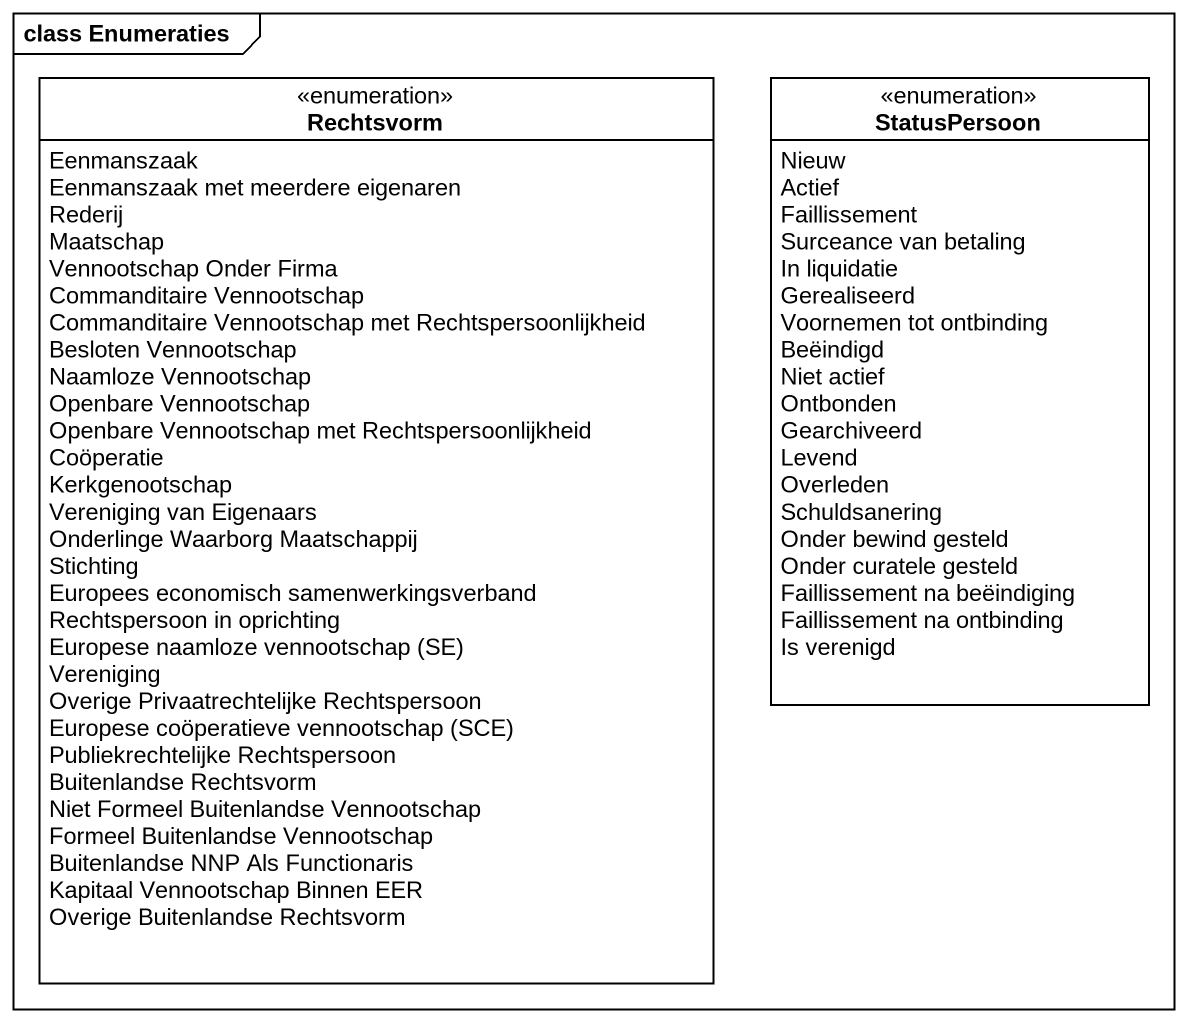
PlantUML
@startuml
mainframe class Enumeraties
hide circle
hide empty members
enum Rechtsvorm {
  Eenmanszaak
  Eenmanszaak met meerdere eigenaren
  Rederij
  Maatschap
  Vennootschap Onder Firma
  Commanditaire Vennootschap
  Commanditaire Vennootschap met Rechtspersoonlijkheid
  Besloten Vennootschap
  Naamloze Vennootschap
  Openbare Vennootschap
  Openbare Vennootschap met Rechtspersoonlijkheid
  Coöperatie
  Kerkgenootschap
  Vereniging van Eigenaars
  Onderlinge Waarborg Maatschappij
  Stichting
  Europees economisch samenwerkingsverband
  Rechtspersoon in oprichting
  {field} Europese naamloze vennootschap (SE)
  Vereniging
  Overige Privaatrechtelijke Rechtspersoon
  {field} Europese coöperatieve vennootschap (SCE)
  Publiekrechtelijke Rechtspersoon
  Buitenlandse Rechtsvorm
  Niet Formeel Buitenlandse Vennootschap
  Formeel Buitenlandse Vennootschap
  Buitenlandse NNP Als Functionaris
  Kapitaal Vennootschap Binnen EER
  Overige Buitenlandse Rechtsvorm
}
enum StatusPersoon {
  Nieuw
  Actief
  Faillissement
  Surceance van betaling
  In liquidatie
  Gerealiseerd
  Voornemen tot ontbinding
  Beëindigd
  Niet actief
  Ontbonden
  Gearchiveerd
  Levend
  Overleden
  Schuldsanering
  Onder bewind gesteld
  Onder curatele gesteld
  Faillissement na beëindiging
  Faillissement na ontbinding
  Is verenigd
}
@enduml
